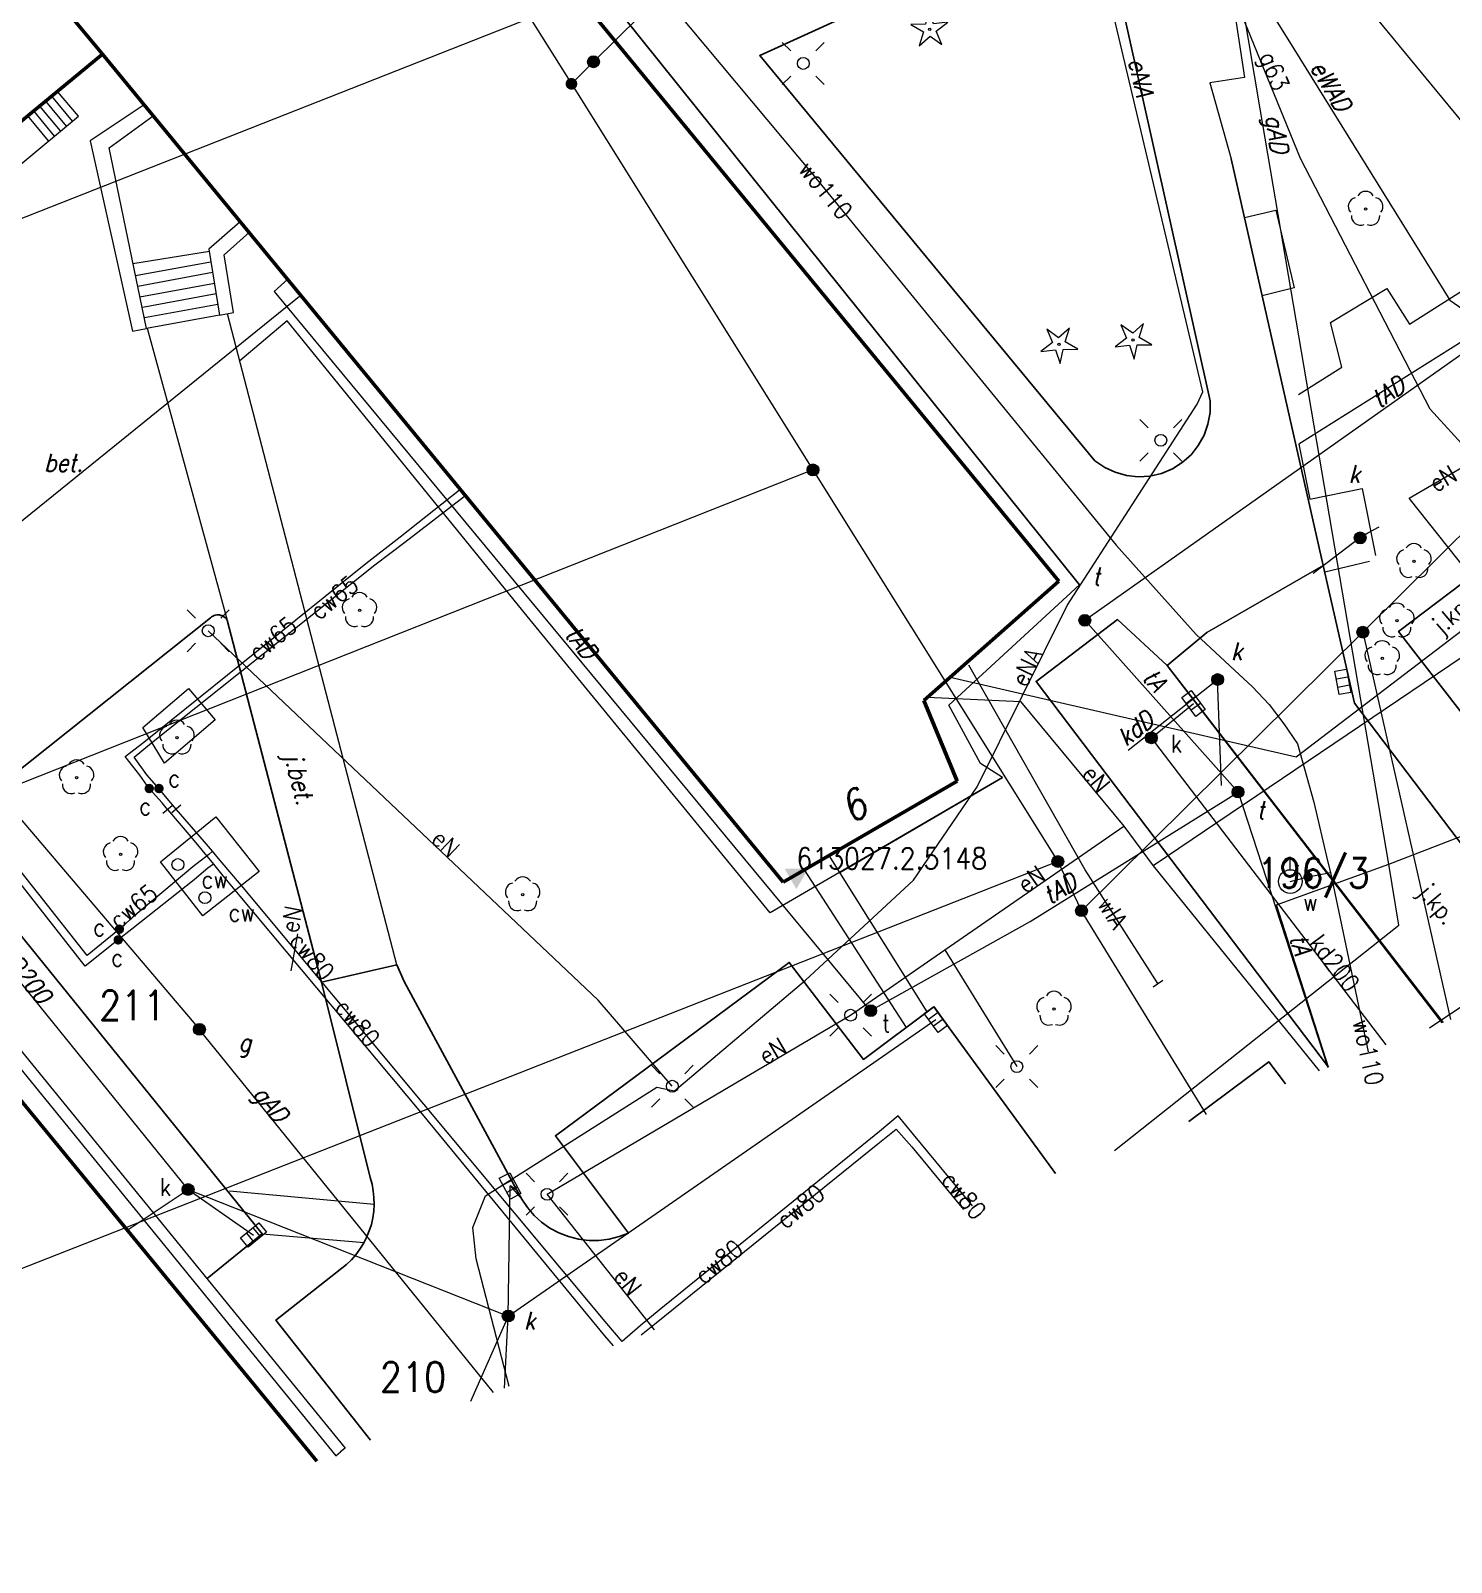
# Model space of a CAD drawing. Header units: metres. Extents: x 6548154 to 6548408, y 5572968 to 5573189.
# Drawn here: x 6548280.7 to 6548340.7, y 5573004.5 to 5573069.2 of the extents above; entities that cross this region are included whole.
import ezdxf
from ezdxf.enums import TextEntityAlignment as Align

# ---------------------------------------------------------------- set-up
doc = ezdxf.new("R2010")
doc.units = ezdxf.units.M
doc.header["$MEASUREMENT"] = 0
for name, color, linetype, lineweight in [('BUUD - Ściana oporowa - symbol', 7, 'Continuous', 15), ('EGBADR_O - Numer porządkowy', 7, 'Continuous', 15), ('EGBB01 - Budynek', 7, 'Continuous', 15), ('EGBD - Działka ewidencyjna', 7, 'Continuous', 15), ('EGBD_O - Działka ewidencyjna', 7, 'Continuous', 15), ('EGBP04 - Punkt graniczny niestabilizowany dokładny', 7, 'Continuous', 15), ('EGBP04 - Punkt graniczny stabilizowany trwale dokładny', 7, 'Continuous', 15), ('EGBS - Schody', 7, 'Continuous', 15), ('KTCR - Chodnik', 7, 'Continuous', 15), ('KTJZ - Jezdnia', 7, 'Continuous', 15), ('KTKR - Krawężnik', 7, 'Continuous', 15), ('KTPL - Plac', 7, 'Continuous', 15), ('OBOP01 - Drzewo iglaste', 7, 'Continuous', 15), ('OBOP02 - Drzewo liściaste', 7, 'Continuous', 15), ('OSSW04 - Punkt osnowy wysokościowej szczegółowej', 7, 'Continuous', 15), ('OSSW04_O - Punkt osnowy wysokościowej szczegółowej', 7, 'Continuous', 15), ('SUBP02_C - Komora podziemna - przewód ciepłowniczy', 7, 'Continuous', 15), ('SUBP11 - Inna budowla podziemna', 7, 'Continuous', 15), ('SUPC - Przewód ciepłowniczy', 7, 'Continuous', 15), ('SUPC_O - Przewód ciepłowniczy - opis', 7, 'Continuous', 15), ('SUPE - Przewód elektroenergetyczny', 7, 'Continuous', 15), ('SUPE_O - Przewód elektroenergetyczny - opis', 7, 'Continuous', 15), ('SUPG - Przewód gazowy', 7, 'Continuous', 15), ('SUPG_O - Przewód gazowy - opis', 7, 'Continuous', 15), ('SUPK - Przewód kanalizacyjny', 7, 'Continuous', 15), ('SUPK_O - Przewód kanalizacyjny - opis', 7, 'Continuous', 15), ('SUPT - Przewód telekomunikacyjny', 7, 'Continuous', 15), ('SUPT_O - Przewód telekomunikacyjny - opis', 7, 'Continuous', 15), ('SUPW - Przewód wodociągowy', 7, 'Continuous', 15), ('SUPW_O - Przewód wodociągowy - opis', 7, 'Continuous', 15), ('SUSM01 - Latarnia', 7, 'Continuous', 15), ('SUSM04_E - Słup', 7, 'Continuous', 15), ('SUUS02 - Hydrant', 7, 'Continuous', 15), ('SUUS05 - Kratka ściekowa', 7, 'Continuous', 15), ('SUUS15_C - Studzienka - przewód ciepłowniczy', 7, 'Continuous', 15), ('SUUS15_C - Studzienka okrągła - przewód ciepłowniczy', 7, 'Continuous', 15), ('SUUS22_G - Właz - opis', 7, 'Continuous', 15), ('SUUS22_G - Właz okrągły', 7, 'Continuous', 15), ('SUUS22_K - Właz - opis', 7, 'Continuous', 15), ('SUUS22_K - Właz okrągły', 7, 'Continuous', 15), ('SUUS22_T - Właz - opis', 7, 'Continuous', 15), ('SUUS22_T - Właz okrągły', 7, 'Continuous', 15), ('SUUS25_C - Zasuwa lub zawór', 7, 'Continuous', 15), ('SUUS25_C - Zasuwa lub zawór - opis', 7, 'Continuous', 15), ('SUUS25_W - Zasuwa lub zawór', 7, 'Continuous', 15), ('SUUS25_W - Zasuwa lub zawór - opis', 7, 'Continuous', 15), ('SUXC - Punkt zmiany cech lub źródła danych o położeniu przewodu', 7, 'Continuous', 15), ('SUXW - Punkt zmiany cech lub źródła danych o położeniu przewodu', 7, 'Continuous', 15)]:
    doc.layers.add(name, color=color, linetype=linetype, lineweight=lineweight)
doc.styles.get("Standard").update_dxf_attribs({"font": 'txt.shx', "width": 0.75})

# ---------------------------------------------------------------- blocks, each defined once
blk = doc.blocks.new('EGBP04_03')
at = {"layer": 'EGBP04 - Punkt graniczny niestabilizowany dokładny', "linetype": 'Continuous', "lineweight": 15}
h = blk.add_hatch(color=7, dxfattribs=at)
edge = h.paths.add_edge_path()
edge.add_arc((0, 0), 0.5, 0, 360)
h = blk.add_hatch(color=96, dxfattribs=at)
edge = h.paths.add_edge_path()
edge.add_arc((0, 0), 0.09, 0, 360)
blk = doc.blocks.new('EGBP04_02')
at = {"layer": 'EGBP04 - Punkt graniczny stabilizowany trwale dokładny', "linetype": 'Continuous', "lineweight": 18}
h = blk.add_hatch(color=7, dxfattribs=at)
edge = h.paths.add_edge_path()
edge.add_arc((0, 0), 0.5, 0, 360)
at = {"layer": 'EGBP04 - Punkt graniczny stabilizowany trwale dokładny', "color": 96, "linetype": 'Continuous', "lineweight": 18}
blk.add_circle((0, 0), 0.5, dxfattribs=at)
blk = doc.blocks.new('SUSM01')
at = {"layer": 'SUSM01 - Latarnia', "color": 7, "linetype": 'Continuous', "lineweight": 18}
for p, q in [((-1.767767, 1.767767), (-1.06066, 1.06066)), ((1.06066, 1.06066), (1.767767, 1.767767)), ((-1.767767, -1.767767), (-1.06066, -1.06066)), ((1.06066, -1.06066), (1.767767, -1.767767))]:
    blk.add_line(p, q, dxfattribs=at)
blk.add_circle((0, 0), 0.5, dxfattribs=at)
blk = doc.blocks.new('OBOP02_01')
at = {"layer": 'OBOP02 - Drzewo liściaste', "color": 96, "linetype": 'Continuous', "lineweight": 18}
blk.add_circle((0, 0), 0.1, dxfattribs=at)
for centre, start, end in [((0, 0.75), 30.14713, 149.85287), ((-0.713292, 0.231763), 102.14713, 221.85287), ((0.713292, 0.231763), 318.14713, 77.85287), ((-0.440839, -0.606763), 174.14713, 293.85287), ((0.440839, -0.606763), 246.14713, 5.85287)]:
    blk.add_arc(centre, 0.75, start, end, dxfattribs=at)
blk = doc.blocks.new('OSSW04')
at = {"layer": 'OSSW04 - Punkt osnowy wysokościowej szczegółowej', "color": 7, "linetype": 'Continuous', "lineweight": 15, "extrusion": (0, 0, -1)}
blk.add_solid([(1, 0.57735), (-1, 0.57735), (0, -1.154701)], dxfattribs=at)
blk = doc.blocks.new('SUSM04_E')
at = {"layer": 'SUSM04_E - Słup', "color": 7, "linetype": 'Continuous', "lineweight": 18}
blk.add_circle((0, 0), 0.5, dxfattribs=at)
blk = doc.blocks.new('OBOP01_01')
at = {"layer": 'OBOP01 - Drzewo iglaste', "color": 96, "linetype": 'Continuous', "lineweight": 18, "flags": 128}
blk.add_lwpolyline([(0.884136, 1.380501), (-0.030797, 0.563971), (-1.031722, 1.272469), (-0.550182, 0.144665), (-1.525693, -0.598437), (-0.307362, -0.458824), (0.088436, -1.619499), (0.354882, -0.422491), (1.581168, -0.415753), (0.525277, 0.207879), (0.884136, 1.380501)], close=True, dxfattribs=at)
at = {"layer": 'OBOP01 - Drzewo iglaste', "color": 96, "linetype": 'Continuous', "lineweight": 18}
blk.add_circle((0, 0), 0.1, dxfattribs=at)
blk = doc.blocks.new('SUUS05')
at = {"layer": 'SUUS05 - Kratka ściekowa', "color": 7, "linetype": 'Continuous', "lineweight": 18, "flags": 128}
blk.add_lwpolyline([(1, 0.5), (1, -0.5), (-1, -0.5), (-1, 0.5), (1, 0.5)], close=True, dxfattribs=at)
for points in [[(-0.35, 0.5), (-0.35, -0.5)], [(0.35, 0.5), (0.35, -0.5)]]:
    blk.add_lwpolyline(points, dxfattribs=at)
blk = doc.blocks.new('SUUS02')
at = {"layer": 'SUUS02 - Hydrant', "color": 7, "linetype": 'Continuous', "lineweight": 18}
for p in [(-0.707107, 1.292893), (0, 1), (0.707107, 1.292893)]:
    blk.add_line(p, (0, 2), dxfattribs=at)
blk.add_circle((0, 0), 1, dxfattribs=at)
blk = doc.blocks.new('SUUS22_01')
at = {"layer": 'SUUS22_K - Właz okrągły', "linetype": 'Continuous', "lineweight": 18}
h = blk.add_hatch(color=7, dxfattribs=at)
edge = h.paths.add_edge_path()
edge.add_arc((0, 0), 0.5, 0, 360)
at = {"layer": 'SUUS22_K - Właz okrągły', "color": 7, "linetype": 'Continuous', "lineweight": 18}
blk.add_circle((0, 0), 0.5, dxfattribs=at)
blk = doc.blocks.new('SUUS25')
at = {"layer": 'SUUS25_W - Zasuwa lub zawór', "linetype": 'Continuous', "lineweight": 15}
h = blk.add_hatch(color=7, dxfattribs=at)
edge = h.paths.add_edge_path()
edge.add_arc((0, 0), 0.4, 0, 360)
blk = doc.blocks.new('SUXX_01_2')
at = {"layer": 'SUXW - Punkt zmiany cech lub źródła danych o położeniu przewodu', "color": 7, "linetype": 'Continuous', "lineweight": 18}
blk.add_line((0, -0.5), (0, 0.5), dxfattribs=at)
blk = doc.blocks.new('SUXX_01_3')
at = {"layer": 'SUXC - Punkt zmiany cech lub źródła danych o położeniu przewodu', "color": 7, "linetype": 'Continuous', "lineweight": 18}
blk.add_line((0, -0.5), (0, 0.5), dxfattribs=at)
blk = doc.blocks.new('SUUS22_01_2')
at = {"layer": 'SUUS22_T - Właz okrągły', "linetype": 'Continuous', "lineweight": 18}
h = blk.add_hatch(color=7, dxfattribs=at)
edge = h.paths.add_edge_path()
edge.add_arc((0, 0), 0.5, 0, 360)
at = {"layer": 'SUUS22_T - Właz okrągły', "color": 7, "linetype": 'Continuous', "lineweight": 18}
blk.add_circle((0, 0), 0.5, dxfattribs=at)
blk = doc.blocks.new('SUUS22_01_3')
at = {"layer": 'SUUS22_G - Właz okrągły', "linetype": 'Continuous', "lineweight": 18}
h = blk.add_hatch(color=7, dxfattribs=at)
edge = h.paths.add_edge_path()
edge.add_arc((0, 0), 0.5, 0, 360)
at = {"layer": 'SUUS22_G - Właz okrągły', "color": 7, "linetype": 'Continuous', "lineweight": 18}
blk.add_circle((0, 0), 0.5, dxfattribs=at)
blk = doc.blocks.new('SUUS25_2')
at = {"layer": 'SUUS25_C - Zasuwa lub zawór', "linetype": 'Continuous', "lineweight": 15}
h = blk.add_hatch(color=7, dxfattribs=at)
edge = h.paths.add_edge_path()
edge.add_arc((0, 0), 0.4, 0, 360)
blk = doc.blocks.new('SUUS15_02')
at = {"layer": 'SUUS15_C - Studzienka okrągła - przewód ciepłowniczy', "color": 212, "linetype": 'Continuous', "lineweight": 18}
blk.add_circle((0, 0), 0.5, dxfattribs=at)

msp = doc.modelspace()

# ---------------------------------------------------------------- linework, layer by layer
at = {"layer": 'BUUD - Ściana oporowa - symbol', "color": 0, "lineweight": 18}
for p, q in [((6548262.216, 5573047.492), (6548293.615, 5573009.013)), ((6548293.615, 5573009.013), (6548293.809, 5573009.171))]:
    msp.add_line(p, q, dxfattribs=at)
at = {"layer": 'BUUD - Ściana oporowa - symbol', "color": 0, "linetype": 'Continuous', "lineweight": 18}
for p, q in [((6548262.604, 5573047.808), (6548294.003, 5573009.329)), ((6548294.003, 5573009.329), (6548293.809, 5573009.171))]:
    msp.add_line(p, q, dxfattribs=at)
at = {"layer": 'EGBB01 - Budynek', "color": 7, "linetype": 'Continuous', "lineweight": 50, "flags": 128}
for points in [[(6548324.14, 5573045.94), (6548297.17, 5573078.76)], [(6548281.66, 5573070.71), (6548283.75, 5573068.18)], [(6548281.66, 5573070.71), (6548283.75, 5573068.18)], [(6548283.75, 5573068.18), (6548260.08, 5573048.65)], [(6548283.75, 5573068.18), (6548312.5, 5573033.23)], [(6548292.805, 5573008.78), (6548260.08, 5573048.65)], [(6548318.44, 5573040.9), (6548324.14, 5573045.94)], [(6548319.85, 5573037.49), (6548318.44, 5573040.9)], [(6548312.5, 5573033.23), (6548319.85, 5573037.49)]]:
    msp.add_lwpolyline(points, dxfattribs=at)
at = {"layer": 'EGBD - Działka ewidencyjna', "color": 96, "linetype": 'Continuous', "lineweight": 18, "flags": 128}
for points in [[(6548346.48, 5573109.24), (6548304.49, 5573067.86)], [(6548301.82, 5573069.7), (6548241.43, 5573045.92)], [(6548301.82, 5573069.7), (6548303.56, 5573066.93)], [(6548304.49, 5573067.86), (6548303.56, 5573066.93)], [(6548303.56, 5573066.93), (6548313.76, 5573050.63)], [(6548353.06, 5573059.71), (6548336.98, 5573043.78)], [(6548313.76, 5573050.63), (6548244.83, 5573023.35)], [(6548313.76, 5573050.63), (6548324.1, 5573034.1)], [(6548325.1, 5573032.02), (6548336.98, 5573043.78)], [(6548336.98, 5573043.78), (6548340.687, 5573027.422)], [(6548324.1, 5573034.1), (6548248.75, 5573004.51)], [(6548324.1, 5573034.1), (6548325.1, 5573032.02)], [(6548330.386, 5573023.412), (6548325.1, 5573032.02)]]:
    msp.add_lwpolyline(points, dxfattribs=at)
at = {"layer": 'EGBS - Schody', "color": 7, "linetype": 'Continuous', "lineweight": 18}
for p, q in [((6548281.86, 5573066.61), (6548279.43, 5573064.6)), ((6548282.74, 5573065.56), (6548281.86, 5573066.61)), ((6548281.98, 5573064.94), (6548281.11, 5573065.99)), ((6548282.24, 5573065.14), (6548281.36, 5573066.2)), ((6548282.49, 5573065.35), (6548281.61, 5573066.41)), ((6548285.56, 5573066.07), (6548283.23, 5573064.52)), ((6548285.89, 5573065.58), (6548285.56, 5573066.07)), ((6548280.3, 5573063.54), (6548282.74, 5573065.56)), ((6548281.48, 5573064.52), (6548280.6, 5573065.58)), ((6548281.73, 5573064.72), (6548280.85, 5573065.79)), ((6548284.04, 5573064.23), (6548285.89, 5573065.58)), ((6548284.04, 5573064.23), (6548285.89, 5573065.58)), ((6548285.89, 5573065.58), (6548289.57, 5573061.11)), ((6548283.23, 5573064.52), (6548285.02, 5573056.49)), ((6548285.61, 5573056.6), (6548284.04, 5573064.23)), ((6548285.61, 5573056.6), (6548284.04, 5573064.23)), ((6548289.57, 5573061.11), (6548288.24, 5573059.95)), ((6548289.57, 5573061.11), (6548288.24, 5573059.95)), ((6548289.97, 5573060.67), (6548289.57, 5573061.11)), ((6548288.89, 5573059.71), (6548289.97, 5573060.67)), ((6548288.27, 5573059.85), (6548285.04, 5573059.33)), ((6548288.24, 5573059.95), (6548288.7, 5573057.16)), ((6548288.24, 5573059.95), (6548288.7, 5573057.16)), ((6548289.29, 5573057.27), (6548288.89, 5573059.71)), ((6548288.32, 5573059.4), (6548285.15, 5573058.83)), ((6548288.4, 5573058.96), (6548285.25, 5573058.38)), ((6548285.33, 5573057.94), (6548288.48, 5573058.51)), ((6548288.55, 5573058.06), (6548285.45, 5573057.49)), ((6548288.63, 5573057.61), (6548285.53, 5573057.05)), ((6548288.7, 5573057.16), (6548285.61, 5573056.6)), ((6548288.7, 5573057.16), (6548289.29, 5573057.27)), ((6548285.02, 5573056.49), (6548285.61, 5573056.6))]:
    msp.add_line(p, q, dxfattribs=at)
at = {"layer": 'KTCR - Chodnik', "color": 7, "linetype": 'Continuous', "lineweight": 18, "flags": 128}
for points in [[(6548326.68, 5573086.63), (6548327.78, 5573079.36), (6548329.47, 5573079.62), (6548329.95, 5573076.5), (6548328.7, 5573076.32), (6548329.66, 5573069.97), (6548331.52, 5573070.25), (6548331.98, 5573067.19), (6548330.52, 5573066.97), (6548331.42, 5573063.76)], [(6548298, 5573079.43), (6548325.01, 5573045.78)], [(6548359.9, 5573067.81), (6548334.28, 5573051.72), (6548334.75, 5573049.4), (6548336.95, 5573049.85), (6548337.52, 5573047.02)], [(6548334.26, 5573053.81), (6548336.1, 5573054.97), (6548335.61, 5573056.85), (6548337.99, 5573058.29), (6548338.95, 5573056.78), (6548343.54, 5573059.69), (6548342.63, 5573061.18), (6548345.44, 5573062.88), (6548346.29, 5573061.47), (6548349.41, 5573063.36), (6548349.24, 5573063.65)], [(6548331.98, 5573061.28), (6548333.31, 5573061.6), (6548334.08, 5573058.32), (6548332.73, 5573057.98)], [(6548296.18, 5573029.74), (6548289.03, 5573057.22)], [(6548311.95, 5573031.93), (6548301.81, 5573044.3), (6548291.55, 5573056.92), (6548289.55, 5573055.23)], [(6548285.64, 5573056.61), (6548289.02, 5573044.29)], [(6548321.77, 5573037.64), (6548320.83, 5573038.23), (6548319.5, 5573040.7), (6548325.01, 5573045.78)], [(6548321.77, 5573037.64), (6548311.95, 5573031.93)], [(6548318.58, 5573027.75), (6548314.44, 5573034.35)], [(6548313.39, 5573033.74), (6548317.7, 5573027.09)], [(6548295.23, 5573019.62), (6548289.12, 5573020.18)], [(6548290.5, 5573018.38), (6548294.81, 5573018.02)]]:
    msp.add_lwpolyline(points, dxfattribs=at)
at = {"layer": 'KTJZ - Jezdnia', "color": 7, "linetype": 'Continuous', "lineweight": 18, "flags": 128}
msp.add_lwpolyline([(6548342.32, 5573047.38), (6548345.64, 5573043.1), (6548345.46, 5573043.21), (6548345.35, 5573043.23), (6548345.25, 5573043.24), (6548345.09, 5573043.22), (6548344.99, 5573043.18), (6548344.94, 5573043.16), (6548341.18, 5573040.34), (6548338.49, 5573043.81), (6548342.25, 5573046.65), (6548342.33, 5573046.79), (6548342.39, 5573047), (6548342.39, 5573047.12), (6548342.32, 5573047.38)], close=True, dxfattribs=at)
for points in [[(6548340.338, 5573027.286), (6548328.72, 5573042.37), (6548330.39, 5573043.76), (6548335.31, 5573046.6), (6548336.63, 5573040.78), (6548342.6, 5573032.91), (6548348.17, 5573037.09), (6548351.02, 5573033.34), (6548351.2, 5573033.22), (6548351.47, 5573033.18), (6548351.72, 5573033.28), (6548347.438, 5573030.051)], [(6548335.38, 5573046.33), (6548337.26, 5573046.78)], [(6548335.531, 5573025.415), (6548323.18, 5573041.7), (6548326.62, 5573044.31), (6548328.72, 5573042.37), (6548340.379, 5573027.302)], [(6548295.071, 5573009.662), (6548291.08, 5573014.73), (6548294.06, 5573017.08), (6548294.27, 5573017.28), (6548294.46, 5573017.5), (6548294.63, 5573017.73), (6548294.78, 5573017.97), (6548294.91, 5573018.23), (6548295.02, 5573018.5), (6548295.11, 5573018.77), (6548295.17, 5573019.05), (6548295.21, 5573019.34), (6548295.23, 5573019.62), (6548295.22, 5573019.91), (6548295.19, 5573020.2), (6548295.14, 5573020.48), (6548295.06, 5573020.76), (6548293.01, 5573029.01), (6548296.18, 5573029.74), (6548296.49, 5573029.03), (6548301.26, 5573020.23), (6548300.97, 5573020.4), (6548301.46, 5573019.84), (6548301.7, 5573019.49), (6548301.98, 5573019.16), (6548302.3, 5573018.87), (6548302.65, 5573018.62), (6548303.03, 5573018.42), (6548303.44, 5573018.26), (6548303.86, 5573018.16), (6548304.29, 5573018.1), (6548304.72, 5573018.1), (6548305.15, 5573018.15), (6548305.57, 5573018.26), (6548305.97, 5573018.41), (6548302.88, 5573022.51), (6548312.76, 5573029.84), (6548315.89, 5573025.74), (6548318.86, 5573027.96), (6548323.997, 5573020.924)], [(6548296.18, 5573029.74), (6548293.01, 5573029.01)], [(6548329.635, 5573023.119), (6548333.01, 5573025.64), (6548333.718, 5573024.709)]]:
    msp.add_lwpolyline(points, dxfattribs=at)
at = {"layer": 'KTKR - Krawężnik', "color": 7, "linetype": 'Continuous', "lineweight": 25, "flags": 128}
for points in [[(6548325.66, 5573051.02), (6548311.51, 5573068.12), (6548325.83, 5573074.65), (6548330.53, 5573053.55)], [(6548335.31, 5573046.6), (6548331.42, 5573063.76)], [(6548325.66, 5573051.02), (6548326.08, 5573050.73), (6548326.52, 5573050.53), (6548327, 5573050.39), (6548327.49, 5573050.34), (6548327.99, 5573050.37), (6548328.48, 5573050.48), (6548328.94, 5573050.68), (6548329.35, 5573050.94), (6548329.73, 5573051.27), (6548330.03, 5573051.66), (6548330.28, 5573052.1), (6548330.44, 5573052.56), (6548330.53, 5573053.05), (6548330.53, 5573053.55)], [(6548342.6, 5573032.91), (6548336.63, 5573040.78), (6548335.31, 5573046.6)], [(6548342.25, 5573046.65), (6548338.49, 5573043.81), (6548341.18, 5573040.34)], [(6548278.88, 5573036.88), (6548288.32, 5573044.39), (6548288.36, 5573044.43), (6548288.41, 5573044.46), (6548288.47, 5573044.48), (6548288.52, 5573044.5), (6548288.58, 5573044.51), (6548288.64, 5573044.51), (6548288.69, 5573044.51), (6548288.75, 5573044.49), (6548288.8, 5573044.48), (6548288.86, 5573044.45), (6548288.9, 5573044.42), (6548288.95, 5573044.38), (6548288.99, 5573044.34), (6548289.02, 5573044.29), (6548293.01, 5573029.01), (6548295.06, 5573020.76), (6548295.14, 5573020.48), (6548295.19, 5573020.2), (6548295.22, 5573019.91), (6548295.23, 5573019.62), (6548295.21, 5573019.34), (6548295.17, 5573019.05), (6548295.11, 5573018.77), (6548295.02, 5573018.5), (6548294.91, 5573018.23), (6548294.78, 5573017.97), (6548294.63, 5573017.73), (6548294.46, 5573017.5), (6548294.27, 5573017.28), (6548294.06, 5573017.08), (6548291.08, 5573014.73), (6548295.071, 5573009.662)], [(6548326.62, 5573044.31), (6548323.18, 5573041.7), (6548335.531, 5573025.415)], [(6548288.18, 5573016.49), (6548290.5, 5573018.38), (6548278.35, 5573033.38)], [(6548323.997, 5573020.924), (6548318.86, 5573027.96), (6548315.89, 5573025.74), (6548312.76, 5573029.84), (6548302.88, 5573022.51), (6548305.97, 5573018.41), (6548305.57, 5573018.26), (6548305.15, 5573018.15), (6548304.72, 5573018.1), (6548304.29, 5573018.1), (6548303.86, 5573018.16), (6548303.44, 5573018.26), (6548303.03, 5573018.42), (6548302.65, 5573018.62), (6548302.3, 5573018.87), (6548301.98, 5573019.16), (6548301.7, 5573019.49), (6548301.46, 5573019.84), (6548301.26, 5573020.23), (6548296.49, 5573029.03), (6548296.18, 5573029.74)], [(6548333.718, 5573024.709), (6548333.01, 5573025.64), (6548329.635, 5573023.119)]]:
    msp.add_lwpolyline(points, dxfattribs=at)
at = {"layer": 'KTPL - Plac', "color": 7, "linetype": 'Continuous', "lineweight": 18, "flags": 128}
for points in [[(6548298, 5573079.43), (6548320.85, 5573098.21), (6548322.62, 5573096.09), (6548320.87, 5573094.76), (6548322.31, 5573086.19), (6548322.91, 5573086.27), (6548325.93, 5573086.62), (6548326.53, 5573086.72), (6548327.78, 5573079.36), (6548329.47, 5573079.62), (6548329.95, 5573076.5), (6548328.7, 5573076.32), (6548329.66, 5573069.97), (6548331.52, 5573070.25), (6548331.98, 5573067.19), (6548330.52, 5573066.97), (6548331.42, 5573063.76), (6548335.31, 5573046.6), (6548330.39, 5573043.76), (6548328.72, 5573042.37), (6548326.62, 5573044.31), (6548323.18, 5573041.7), (6548335.531, 5573025.415)], [(6548323.997, 5573020.924), (6548318.86, 5573027.96), (6548318.58, 5573027.75), (6548314.89, 5573033.64), (6548321.77, 5573037.64), (6548320.83, 5573038.23), (6548319.5, 5573040.7), (6548325.01, 5573045.78), (6548298, 5573079.43)], [(6548333.718, 5573024.709), (6548333.01, 5573025.64), (6548329.635, 5573023.119)]]:
    msp.add_lwpolyline(points, dxfattribs=at)
at = {"layer": 'SUBP02_C - Komora podziemna - przewód ciepłowniczy', "color": 212, "linetype": 'Continuous', "lineweight": 18, "flags": 128}
msp.add_lwpolyline([(6548288.54, 5573035.99), (6548290.37, 5573033.68), (6548287.99, 5573031.81), (6548286.21, 5573034.08), (6548288.54, 5573035.99)], close=True, dxfattribs=at)
at = {"layer": 'SUBP11 - Inna budowla podziemna', "color": 7, "linetype": 'Continuous', "lineweight": 18, "flags": 128}
msp.add_lwpolyline([(6548288.52, 5573040.08), (6548286.37, 5573038.25), (6548285.46, 5573039.76), (6548287.39, 5573041.4), (6548288.52, 5573040.08)], close=True, dxfattribs=at)
at = {"layer": 'SUPC - Przewód ciepłowniczy', "color": 212, "linetype": 'Continuous', "lineweight": 18, "flags": 128}
for points in [[(6548286.5, 5573036.3), (6548286.27, 5573036.57), (6548285.73, 5573037.18), (6548285.33, 5573037.75), (6548284.71, 5573038.53), (6548285.5, 5573039.13), (6548294.88, 5573046.68), (6548296.32, 5573047.8), (6548298.83, 5573049.79)], [(6548286.87, 5573036.31), (6548286.64, 5573036.58), (6548286.14, 5573037.18), (6548285.63, 5573037.76), (6548285.09, 5573038.5), (6548285.83, 5573039.11), (6548295.26, 5573046.62), (6548296.53, 5573047.58), (6548299.04, 5573049.52)], [(6548288.4, 5573034.53), (6548288.24, 5573034.4), (6548287.57, 5573033.87), (6548285.03, 5573031.75), (6548284.47, 5573031.24), (6548283.11, 5573030.13), (6548281.06, 5573032.72), (6548273.6, 5573042.12), (6548272.95, 5573042.92), (6548272.17, 5573042.35), (6548269.64, 5573040.49), (6548267.8, 5573039.24)], [(6548288.45, 5573033.98), (6548288.21, 5573033.82), (6548287.63, 5573033.32), (6548284.99, 5573031.24), (6548284.42, 5573030.79), (6548283.02, 5573029.68), (6548280.98, 5573032.28), (6548273.56, 5573041.75), (6548272.94, 5573042.52), (6548272.13, 5573041.91), (6548270.12, 5573040.39), (6548268.1, 5573038.88)], [(6548286.5, 5573036.3), (6548287.48, 5573035.14), (6548288.45, 5573033.98), (6548288.78, 5573033.57), (6548289.56, 5573032.63), (6548297.26, 5573023.43), (6548304.95, 5573014.07), (6548305.325, 5573013.655)], [(6548320.494, 5573019.56), (6548318, 5573022.57), (6548317.36, 5573023.36), (6548316.57, 5573022.7), (6548307.26, 5573015.16), (6548306.46, 5573014.49), (6548305.7, 5573013.83), (6548305.06, 5573014.59), (6548297.33, 5573023.85), (6548289.63, 5573033.08), (6548288.73, 5573034.14), (6548288.4, 5573034.53), (6548288.06, 5573034.93), (6548286.87, 5573036.31)], [(6548306.506, 5573014.114), (6548307.14, 5573014.62), (6548316.5, 5573022.18), (6548317.27, 5573022.8), (6548317.94, 5573022.05), (6548320.112, 5573019.412)]]:
    msp.add_lwpolyline(points, dxfattribs=at)
at = {"layer": 'SUPE - Przewód elektroenergetyczny', "color": 1, "linetype": 'Continuous', "lineweight": 18, "flags": 128}
for points in [[(6548362.201, 5573035.799), (6548357.88, 5573041.43), (6548356.57, 5573044.13), (6548355.5, 5573047.42), (6548353.56, 5573049.12), (6548351.6, 5573052.7), (6548334.89, 5573072.96), (6548330.53, 5573078.54), (6548329.54, 5573080.66), (6548327.55, 5573082.16), (6548321.26, 5573086.77), (6548319.37, 5573094.47), (6548318.21, 5573096.03)], [(6548315.21, 5573093.58), (6548326.56, 5573080.44), (6548334.07, 5573068.41), (6548340.65, 5573057.79), (6548365.61, 5573040.53), (6548368.784, 5573038.362)], [(6548329.99, 5573053.41), (6548330.23, 5573053.93), (6548324.96, 5573076.16)], [(6548352.692, 5573032.096), (6548343.02, 5573044.3), (6548338.94, 5573049.44), (6548342.95, 5573051.77), (6548348.36, 5573057.58), (6548359.44, 5573067.38), (6548358.36, 5573069.02), (6548356.82, 5573069.14)], [(6548307.91, 5573024.41), (6548313.44, 5573029.09), (6548318, 5573033.31), (6548320.69, 5573037.25), (6548324.5, 5573044.91), (6548329.99, 5573053.41)], [(6548364.107, 5573036.541), (6548353.05, 5573051.05), (6548349.94, 5573048.64), (6548328.13, 5573033.92)], [(6548307.82, 5573024.61), (6548304.69, 5573028.25), (6548288.22, 5573043.84)], [(6548318.59, 5573041.03), (6548322.52, 5573040.85), (6548326.89, 5573035.59), (6548328.13, 5573033.92), (6548335.138, 5573025.262)], [(6548319.33, 5573030.37), (6548326.89, 5573035.59)], [(6548291.72, 5573029.48), (6548292.01, 5573031.04)], [(6548307.068, 5573014.333), (6548302.53, 5573020.05), (6548315.35, 5573027.61), (6548319.33, 5573030.37), (6548322.37, 5573025.44)], [(6548339.796, 5573027.075), (6548341.54, 5573028.24), (6548342.3, 5573028.05)], [(6548300.924, 5573011.941), (6548299.53, 5573017.32), (6548299.4, 5573018.64), (6548299.93, 5573019.98), (6548307.17, 5573024.57), (6548307.91, 5573024.41)]]:
    msp.add_lwpolyline(points, dxfattribs=at)
at = {"layer": 'SUPG - Przewód gazowy', "color": 52, "linetype": 'Continuous', "lineweight": 18, "flags": 128}
for points in [[(6548354.83, 5573035.64), (6548354.75, 5573035.81), (6548346.17, 5573046.32), (6548344.3, 5573048.34), (6548342.81, 5573049.95), (6548341.45, 5573051.42), (6548339.82, 5573053.19), (6548334.35, 5573063.77), (6548331.28, 5573071.3), (6548330.77, 5573074.06), (6548330.3, 5573078.13), (6548329.61, 5573080.62), (6548328.54, 5573084.35), (6548328.63, 5573085.29), (6548330.12, 5573086.56)], [(6548338.08, 5573033.99), (6548332.65, 5573065.88), (6548330.44, 5573079.02)], [(6548292.14, 5573058.01), (6548274.08, 5573043.41), (6548274.15, 5573043.28), (6548274.36, 5573042.85), (6548274.51, 5573042.68), (6548287.63, 5573027.28), (6548287.88, 5573026.97), (6548288.07, 5573026.73), (6548300.257, 5573011.681)], [(6548326.489, 5573021.895), (6548338.5, 5573031.41), (6548338.08, 5573033.99), (6548357.69, 5573041.55), (6548363.64, 5573043.33)], [(6548335.535, 5573025.416), (6548333.33, 5573032.27), (6548338.08, 5573033.99)]]:
    msp.add_lwpolyline(points, dxfattribs=at)
at = {"layer": 'SUPK - Przewód kanalizacyjny', "color": 36, "linetype": 'Continuous', "lineweight": 18, "flags": 128}
for points in [[(6548336.87, 5573047.76), (6548337.2, 5573047.97), (6548337.67, 5573048.23)], [(6548336.87, 5573047.76), (6548336.55, 5573047.52), (6548334.89, 5573046.25)], [(6548327.07, 5573038.8), (6548330.85, 5573041.78)], [(6548331.02, 5573037.3), (6548330.85, 5573041.78)], [(6548337.961, 5573026.361), (6548328.05, 5573039.32), (6548329.83, 5573040.77)], [(6548287.37, 5573020.25), (6548273.84, 5573036.95), (6548273.6, 5573037.27), (6548273.2, 5573037.2), (6548269.81, 5573036.67)], [(6548300.89, 5573014.91), (6548318.95, 5573027.43)], [(6548284.8, 5573018.54), (6548287.37, 5573020.25), (6548300.89, 5573014.91)], [(6548287.37, 5573020.25), (6548290.13, 5573018.33)], [(6548300.89, 5573014.91), (6548300.97, 5573020.4)], [(6548300.89, 5573014.91), (6548299.299, 5573011.308)], [(6548300.734, 5573011.867), (6548300.89, 5573014.91)]]:
    msp.add_lwpolyline(points, dxfattribs=at)
at = {"layer": 'SUPT - Przewód telekomunikacyjny', "color": 30, "linetype": 'Continuous', "lineweight": 18, "flags": 128}
for points in [[(6548325.24, 5573044.28), (6548343.61, 5573057.26), (6548349.73, 5573061.75)], [(6548291.58, 5573058.68), (6548291.01, 5573058.16)], [(6548291.01, 5573058.16), (6548316.17, 5573027.8)], [(6548325.24, 5573044.28), (6548331.71, 5573037.03), (6548335.497, 5573025.402)], [(6548316.17, 5573027.8), (6548322.93, 5573031.56), (6548331.71, 5573037.03)]]:
    msp.add_lwpolyline(points, dxfattribs=at)
at = {"layer": 'SUPW - Przewód wodociągowy', "color": 5, "linetype": 'Continuous', "lineweight": 18, "flags": 128}
for points in [[(6548319.55, 5573041.88), (6548334.17, 5573038.52), (6548342.24, 5573044.68), (6548346.17, 5573046.84), (6548352.13, 5573053.29), (6548356.87, 5573058.53), (6548363.88, 5573066.45), (6548371.24, 5573083.35), (6548374.28, 5573090.56)], [(6548300.56, 5573074.64), (6548302.67, 5573076.36), (6548313.75, 5573063.1), (6548326.57, 5573047.45), (6548329.95, 5573043.68), (6548331.56, 5573042.17), (6548332.32, 5573041.47), (6548333.02, 5573040.72), (6548333.65, 5573039.91), (6548334.22, 5573039.06), (6548334.91, 5573036.61), (6548335.49, 5573034.12), (6548335.61, 5573033.63)], [(6548328.33, 5573028.95), (6548325.26, 5573033.74), (6548320.34, 5573042.38)], [(6548333.92, 5573033.25), (6548334.67, 5573033.45), (6548335.61, 5573033.63)], [(6548335.61, 5573033.63), (6548337.211, 5573026.069)]]:
    msp.add_lwpolyline(points, dxfattribs=at)

# ---------------------------------------------------------------- block references
at = {"layer": 'EGBP04 - Punkt graniczny niestabilizowany dokładny', "color": 7, "linetype": 'Continuous', "lineweight": 15, "xscale": 0.5, "yscale": 0.5, "zscale": 0.5}
msp.add_blockref('EGBP04_03', (6548303.56, 5573066.93), dxfattribs=at)
at = {"layer": 'EGBP04 - Punkt graniczny stabilizowany trwale dokładny', "color": 96, "linetype": 'Continuous', "lineweight": 18, "xscale": 0.5, "yscale": 0.5, "zscale": 0.5}
for p in [(6548304.49, 5573067.86), (6548313.76, 5573050.63), (6548336.98, 5573043.78), (6548324.1, 5573034.1), (6548325.1, 5573032.02)]:
    msp.add_blockref('EGBP04_02', p, dxfattribs=at)
at = {"layer": 'OBOP01 - Drzewo iglaste', "color": 96, "linetype": 'Continuous', "lineweight": 18, "xscale": 0.5, "yscale": 0.5, "zscale": 0.5, "rotation": 180}
msp.add_blockref('OBOP01_01', (6548318.69, 5573069.23), dxfattribs=at)
at = {"layer": 'OBOP01 - Drzewo iglaste', "color": 96, "linetype": 'Continuous', "lineweight": 18, "xscale": 0.5, "yscale": 0.5, "zscale": 0.5}
for p in [(6548324.15, 5573055.93), (6548327.28, 5573056.12)]:
    msp.add_blockref('OBOP01_01', p, dxfattribs=at)
at = {"layer": 'OBOP02 - Drzewo liściaste', "color": 96, "linetype": 'Continuous', "lineweight": 18, "xscale": 0.5, "yscale": 0.5, "zscale": 0.5}
for p in [(6548337.1, 5573061.64), (6548339.14, 5573046.77), (6548294.61, 5573044.7), (6548338.42, 5573044.26), (6548337.8, 5573042.67), (6548286.9, 5573039.32), (6548282.66, 5573037.64), (6548284.52, 5573034.4), (6548301.5, 5573032.7), (6548323.94, 5573027.87)]:
    msp.add_blockref('OBOP02_01', p, dxfattribs=at)
at = {"layer": 'OSSW04 - Punkt osnowy wysokościowej szczegółowej', "color": 7, "linetype": 'Continuous', "lineweight": 15, "xscale": 0.5, "yscale": 0.5, "zscale": 0.5}
msp.add_blockref('OSSW04', (6548313.06, 5573033.51), dxfattribs=at)
at = {"layer": 'SUSM01 - Latarnia', "color": 7, "linetype": 'Continuous', "lineweight": 18, "xscale": 0.5, "yscale": 0.5, "zscale": 0.5}
for p in [(6548313.35, 5573067.79), (6548328.45, 5573051.88), (6548288.22, 5573043.84), (6548315.35, 5573027.61), (6548322.37, 5573025.44), (6548307.82, 5573024.61), (6548302.53, 5573020.05)]:
    msp.add_blockref('SUSM01', p, dxfattribs=at)
at = {"layer": 'SUSM04_E - Słup', "color": 7, "linetype": 'Continuous', "lineweight": 18, "xscale": 0.5, "yscale": 0.5, "zscale": 0.5}
for p in [(6548288.22, 5573043.84), (6548315.35, 5573027.61), (6548322.37, 5573025.44), (6548302.53, 5573020.05)]:
    msp.add_blockref('SUSM04_E', p, dxfattribs=at)
at = {"layer": 'SUSM04_E - Słup', "color": 7, "linetype": 'Continuous', "lineweight": 18, "xscale": 0.5, "yscale": 0.5, "zscale": 0.5, "rotation": 180}
msp.add_blockref('SUSM04_E', (6548307.82, 5573024.61), dxfattribs=at)
at = {"layer": 'SUUS02 - Hydrant', "color": 7, "linetype": 'Continuous', "lineweight": 18, "xscale": 0.5, "yscale": 0.5, "zscale": 0.5}
msp.add_blockref('SUUS02', (6548333.92, 5573033.25), dxfattribs=at)
at = {"layer": 'SUUS05 - Kratka ściekowa', "color": 7, "linetype": 'Continuous', "lineweight": 18, "xscale": 0.5, "yscale": 0.5, "zscale": 0.5}
for p, rotation in [((6548336.14, 5573041.68), 100.231), ((6548329.83, 5573040.77), 306.277), ((6548318.95, 5573027.43), 306.027), ((6548300.97, 5573020.4), 298.113), ((6548290.13, 5573018.33), 39.214)]:
    msp.add_blockref('SUUS05', p, dxfattribs=dict(at, rotation=rotation))
at = {"layer": 'SUUS15_C - Studzienka okrągła - przewód ciepłowniczy', "color": 212, "linetype": 'Continuous', "lineweight": 18, "xscale": 0.5, "yscale": 0.5, "zscale": 0.5}
for p in [(6548286.94, 5573033.97), (6548288.08, 5573032.57)]:
    msp.add_blockref('SUUS15_02', p, dxfattribs=at)
at = {"layer": 'SUUS22_G - Właz okrągły', "color": 7, "linetype": 'Continuous', "lineweight": 18, "xscale": 0.5, "yscale": 0.5, "zscale": 0.5, "rotation": 309.703}
msp.add_blockref('SUUS22_01_3', (6548287.85, 5573027.01), dxfattribs=at)
at = {"layer": 'SUUS22_K - Właz okrągły', "color": 7, "linetype": 'Continuous', "lineweight": 18, "xscale": 0.5, "yscale": 0.5, "zscale": 0.5}
for p in [(6548336.87, 5573047.76), (6548330.85, 5573041.78), (6548328.05, 5573039.32), (6548287.37, 5573020.25), (6548300.89, 5573014.91)]:
    msp.add_blockref('SUUS22_01', p, dxfattribs=at)
at = {"layer": 'SUUS22_T - Właz okrągły', "color": 7, "linetype": 'Continuous', "lineweight": 18, "xscale": 0.5, "yscale": 0.5, "zscale": 0.5}
for p, rotation in [((6548325.24, 5573044.28), 310.85), ((6548331.71, 5573037.03), 308.577), ((6548316.2, 5573027.8), 62.745)]:
    msp.add_blockref('SUUS22_01_2', p, dxfattribs=dict(at, rotation=rotation))
at = {"layer": 'SUUS25_C - Zasuwa lub zawór', "color": 7, "linetype": 'Continuous', "lineweight": 15, "xscale": 0.5, "yscale": 0.5, "zscale": 0.5}
for p, rotation in [((6548285.73, 5573037.18), 305.06), ((6548286.14, 5573037.18), 311.326), ((6548284.42, 5573030.79), 38.409), ((6548284.47, 5573031.24), 39.221)]:
    msp.add_blockref('SUUS25_2', p, dxfattribs=dict(at, rotation=rotation))
at = {"layer": 'SUUS25_W - Zasuwa lub zawór', "color": 7, "linetype": 'Continuous', "lineweight": 15, "xscale": 0.5, "yscale": 0.5, "zscale": 0.5, "rotation": 281.205}
msp.add_blockref('SUUS25', (6548334.67, 5573033.45), dxfattribs=at)
at = {"layer": 'SUXC - Punkt zmiany cech lub źródła danych o położeniu przewodu', "color": 7, "linetype": 'Continuous', "lineweight": 18, "xscale": 0.5, "yscale": 0.5, "zscale": 0.5}
for p, rotation in [((6548286.5, 5573036.3), 310.192), ((6548286.87, 5573036.31), 130.426)]:
    msp.add_blockref('SUXX_01_3', p, dxfattribs=dict(at, rotation=rotation))
at = {"layer": 'SUXW - Punkt zmiany cech lub źródła danych o położeniu przewodu', "color": 7, "linetype": 'Continuous', "lineweight": 18, "xscale": 0.5, "yscale": 0.5, "zscale": 0.5, "rotation": 303.896}
msp.add_blockref('SUXX_01_2', (6548328.33, 5573028.95), dxfattribs=at)

# ---------------------------------------------------------------- texts
at = {"layer": 'EGBADR_O - Numer porządkowy', "color": 7, "linetype": 'Continuous', "lineweight": 25, "oblique": 15, "width": 0.87}
msp.add_text('6', height=1.25, rotation=33.472, dxfattribs=at).set_placement((6548315.79, 5573035.9), align=Align.CENTER)
at = {"layer": 'EGBD_O - Działka ewidencyjna', "color": 96, "linetype": 'Continuous', "lineweight": 25, "width": 0.87}
for s, p in [('196/3', (6548332.52, 5573032.99)), ('211', (6548283.61, 5573027.4)), ('210', (6548295.47, 5573011.71))]:
    msp.add_text(s, height=1.25, dxfattribs=at).set_placement(p)
at = {"layer": 'KTCR - Chodnik', "color": 7, "linetype": 'Continuous', "lineweight": 18, "oblique": 15, "width": 0.87}
msp.add_text('bet.', height=0.75, dxfattribs=at).set_placement((6548281.28, 5573051.31), align=Align.TOP_LEFT)
at = {"layer": 'KTJZ - Jezdnia', "color": 7, "linetype": 'Continuous', "lineweight": 18, "width": 0.87}
for rotation, p in [(40.825, (6548340.31, 5573043.65)), (309.805, (6548339.27, 5573032.78)), (309.805, (6548339.27, 5573032.78))]:
    msp.add_text('j.kp.', height=0.75, rotation=rotation, dxfattribs=at).set_placement(p)
at = {"layer": 'KTJZ - Jezdnia', "color": 7, "linetype": 'Continuous', "lineweight": 18, "oblique": 15, "width": 0.87}
msp.add_text('j.bet.', height=0.75, rotation=284.397, dxfattribs=at).set_placement((6548291.43, 5573038.57))
at = {"layer": 'OSSW04_O - Punkt osnowy wysokościowej szczegółowej', "color": 36, "linetype": 'Continuous', "lineweight": 18, "width": 0.87}
msp.add_text('613027.2.5148', height=0.9, dxfattribs=at).set_placement((6548313.06, 5573033.51), align=Align.BOTTOM_LEFT)
at = {"layer": 'SUPC_O - Przewód ciepłowniczy - opis', "color": 212, "linetype": 'Continuous', "lineweight": 18, "width": 0.87}
for s, rotation, p in [('cw65', 38.534, (6548292.66, 5573044.55)), ('cw65', 38.83, (6548290.07, 5573042.81)), ('cw80', 309.652, (6548319.42, 5573020.86)), ('cw80', 38.927, (6548312.36, 5573018.84)), ('cw80', 38.927, (6548312.36, 5573018.84)), ('cw80', 39.003, (6548308.91, 5573016.5))]:
    msp.add_text(s, height=0.75, rotation=rotation, dxfattribs=at).set_placement(p, align=Align.MIDDLE_LEFT)
for s, rotation, p in [('cw65', 39.221, (6548284.43, 5573031.21)), ('cw80', 309.836, (6548291.6, 5573030.72)), ('cw80', 309.928, (6548293.52, 5573027.9)), ('cw80', 309.928, (6548293.52, 5573027.9))]:
    msp.add_text(s, height=0.75, rotation=rotation, dxfattribs=at).set_placement(p)
at = {"layer": 'SUPE_O - Przewód elektroenergetyczny - opis', "color": 1, "linetype": 'Continuous', "lineweight": 18, "oblique": 15, "width": 0.87}
for s, rotation, p in [('eNA', 282.589, (6548327.8, 5573068.08)), ('eWAD', 301.036, (6548335.37, 5573068.01))]:
    msp.add_text(s, height=0.75, rotation=rotation, dxfattribs=at).set_placement(p, align=Align.TOP_LEFT)
at = {"layer": 'SUPE_O - Przewód elektroenergetyczny - opis', "color": 1, "linetype": 'Continuous', "lineweight": 18, "width": 0.87}
msp.add_text('eN', height=0.75, rotation=30.158, dxfattribs=at).set_placement((6548339.88, 5573049.99), align=Align.MIDDLE_LEFT)
for s, rotation, p in [('eNA', 63.555, (6548322.76, 5573041.41)), ('eN', 309.72, (6548325.08, 5573037.77)), ('eN', 309.72, (6548325.08, 5573037.77)), ('eN', 316.572, (6548297.59, 5573034.97)), ('eN', 34.624, (6548322.73, 5573032.72)), ('eN', 79.469, (6548292.01, 5573031.04)), ('eN', 30.528, (6548311.76, 5573025.49)), ('eN', 308.444, (6548305.3, 5573016.56))]:
    msp.add_text(s, height=0.75, rotation=rotation, dxfattribs=at).set_placement(p)
at = {"layer": 'SUPG_O - Przewód gazowy - opis', "color": 52, "linetype": 'Continuous', "lineweight": 18, "width": 0.87}
msp.add_text('g63', height=0.75, rotation=292.181, dxfattribs=at).set_placement((6548332.59, 5573068.09))
at = {"layer": 'SUPG_O - Przewód gazowy - opis', "color": 52, "linetype": 'Continuous', "lineweight": 18, "oblique": 15, "width": 0.87}
msp.add_text('gAD', height=0.75, rotation=278.925, dxfattribs=at).set_placement((6548333.6, 5573065.68), align=Align.TOP_LEFT)
msp.add_text('gAD', height=0.75, rotation=309.003, dxfattribs=at).set_placement((6548290.06, 5573024.27))
at = {"layer": 'SUPK_O - Przewód kanalizacyjny - opis', "color": 36, "linetype": 'Continuous', "lineweight": 18, "oblique": 15, "width": 0.87}
msp.add_text('kdD', height=0.75, rotation=38.28, dxfattribs=at).set_placement((6548326.51, 5573039.51), align=Align.TOP_LEFT)
at = {"layer": 'SUPK_O - Przewód kanalizacyjny - opis', "color": 36, "linetype": 'Continuous', "lineweight": 18, "width": 0.87}
msp.add_text('kd200', height=0.75, rotation=307.41, dxfattribs=at).set_placement((6548334.68, 5573030.65))
at = {"layer": 'SUPK_O - Przewód kanalizacyjny - opis', "color": 36, "linetype": 'Continuous', "lineweight": 18, "oblique": 15, "width": 0.87}
msp.add_text('kdD200', height=0.75, rotation=309.014, dxfattribs=at).set_placement((6548279.01, 5573030.57))
at = {"layer": 'SUPT_O - Przewód telekomunikacyjny - opis', "color": 30, "linetype": 'Continuous', "lineweight": 18, "oblique": 15, "width": 0.87}
for s, rotation, p in [('tAD', 34.762, (6548337.24, 5573053.81)), ('tAD', 308.916, (6548303.82, 5573044.14)), ('tA', 311.036, (6548328.19, 5573042.33)), ('tAD', 31.171, (6548323.37, 5573032.9)), ('tA', 287.284, (6548334.59, 5573031.11))]:
    msp.add_text(s, height=0.75, rotation=rotation, dxfattribs=at).set_placement(p, align=Align.TOP_LEFT)
at = {"layer": 'SUPW_O - Przewód wodociągowy - opis', "color": 5, "linetype": 'Continuous', "lineweight": 18, "width": 0.87}
for s, rotation, p in [('wo110', 309.882, (6548313.39, 5573063.53)), ('wo110', 309.882, (6548313.39, 5573063.53)), ('wlA', 302.657, (6548326.05, 5573032.51)), ('wo110', 281.957, (6548336.92, 5573027.43))]:
    msp.add_text(s, height=0.75, rotation=rotation, dxfattribs=at).set_placement(p, align=Align.MIDDLE_LEFT)
at = {"layer": 'SUUS15_C - Studzienka - przewód ciepłowniczy', "color": 212, "linetype": 'Continuous', "lineweight": 15, "width": 0.87}
for p in [(6548287.94, 5573032.97), (6548289.08, 5573031.57)]:
    msp.add_text('cw', height=0.75, dxfattribs=at).set_placement(p)
at = {"layer": 'SUUS22_G - Właz - opis', "color": 7, "linetype": 'Continuous', "lineweight": 18, "oblique": 15, "width": 0.87}
msp.add_text('g', height=0.75, dxfattribs=at).set_placement((6548289.49, 5573026.84), align=Align.TOP_LEFT)
at = {"layer": 'SUUS22_K - Właz - opis', "color": 7, "linetype": 'Continuous', "lineweight": 18, "oblique": 15, "width": 0.87}
for p in [(6548336.38, 5573050.83), (6548331.41, 5573043.35), (6548301.55, 5573015.09)]:
    msp.add_text('k', height=0.75, dxfattribs=at).set_placement(p, align=Align.TOP_LEFT)
at = {"layer": 'SUUS22_K - Właz - opis', "color": 7, "linetype": 'Continuous', "lineweight": 18, "width": 0.87}
for p in [(6548328.88, 5573038.7), (6548286.18, 5573019.98)]:
    msp.add_text('k', height=0.75, dxfattribs=at).set_placement(p)
at = {"layer": 'SUUS22_T - Właz - opis', "color": 7, "linetype": 'Continuous', "lineweight": 18, "oblique": 15, "width": 0.87}
for p in [(6548325.55, 5573046.51), (6548332.49, 5573036.65)]:
    msp.add_text('t', height=0.75, dxfattribs=at).set_placement(p, align=Align.TOP_LEFT)
at = {"layer": 'SUUS22_T - Właz - opis', "color": 7, "linetype": 'Continuous', "lineweight": 18, "width": 0.87}
msp.add_text('t', height=0.75, dxfattribs=at).set_placement((6548316.68, 5573026.89))
at = {"layer": 'SUUS25_C - Zasuwa lub zawór - opis', "color": 7, "linetype": 'Continuous', "lineweight": 18, "width": 0.87}
for p in [(6548286.53, 5573037.24), (6548285.31, 5573036.06), (6548283.36, 5573030.95), (6548284.12, 5573029.67)]:
    msp.add_text('c', height=0.75, dxfattribs=at).set_placement(p)
at = {"layer": 'SUUS25_W - Zasuwa lub zawór - opis', "color": 7, "linetype": 'Continuous', "lineweight": 18, "width": 0.87}
msp.add_text('w', height=0.75, dxfattribs=at).set_placement((6548334.46, 5573032.01))

doc.saveas('drawing.dxf')
